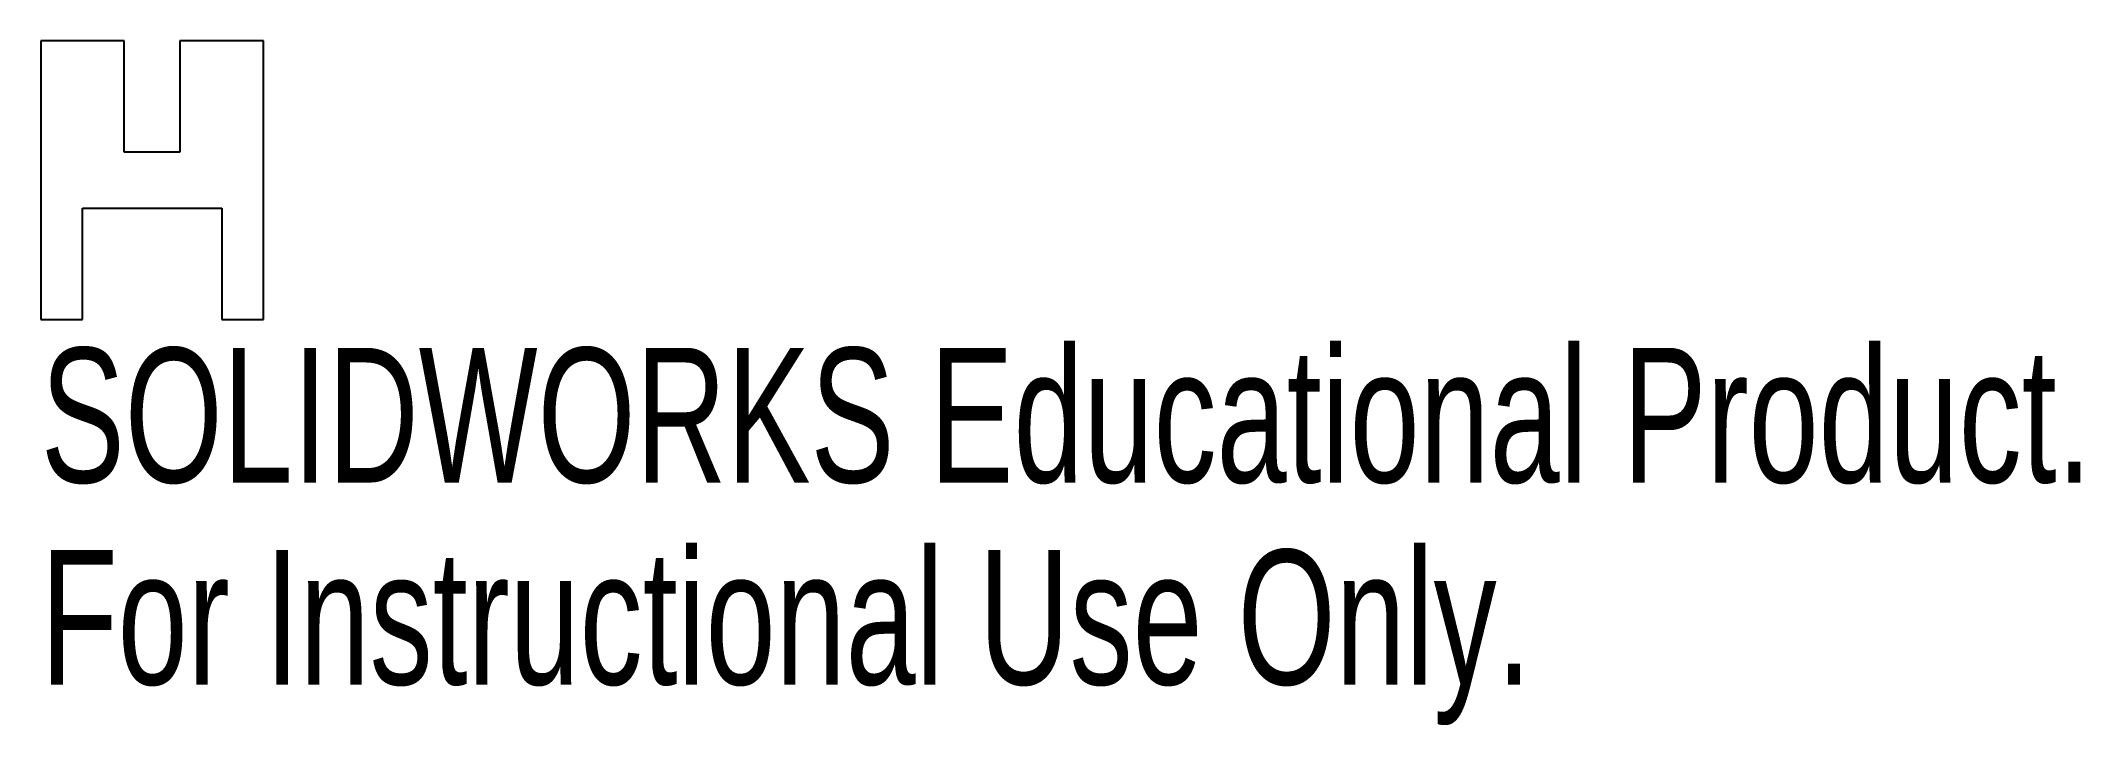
# Model space of a CAD drawing. Header units: millimetres. Extents: x 0 to 73.3, y -14.6 to 10.
import ezdxf

# ---------------------------------------------------------------- set-up
doc = ezdxf.new("R2010")
doc.units = ezdxf.units.MM
doc.styles.add('SLDTEXTSTYLE0', font='TXT', dxfattribs={"width": 0.7})

msp = doc.modelspace()

# ---------------------------------------------------------------- linework, layer by layer
at = {"color": 7, "linetype": 'Continuous'}
for p, q in [((3, 10), (0, 10)), ((0, 10), (0, 0)), ((3, 6), (3, 10)), ((8, 10), (5, 10)), ((5, 10), (5, 6)), ((8, 0), (8, 10)), ((5, 6), (3, 6)), ((1.5, 0), (1.5, 4)), ((1.5, 4), (6.5, 4)), ((6.5, 4), (6.5, 0)), ((0, 0), (1.5, 0)), ((6.5, 0), (8, 0))]:
    msp.add_line(p, q, dxfattribs=at)

# ---------------------------------------------------------------- texts
at = {"color": 7, "linetype": 'Continuous', "char_height": 4.83362, "attachment_point": 1, "style": 'SLDTEXTSTYLE0'}
for s, insert in [('SOLIDWORKS Educational Product.', (0, -1.02)), ('For Instructional Use Only.', (0, -8.27))]:
    msp.add_mtext(s, dxfattribs=dict(at, insert=insert))

doc.saveas('drawing.dxf')
